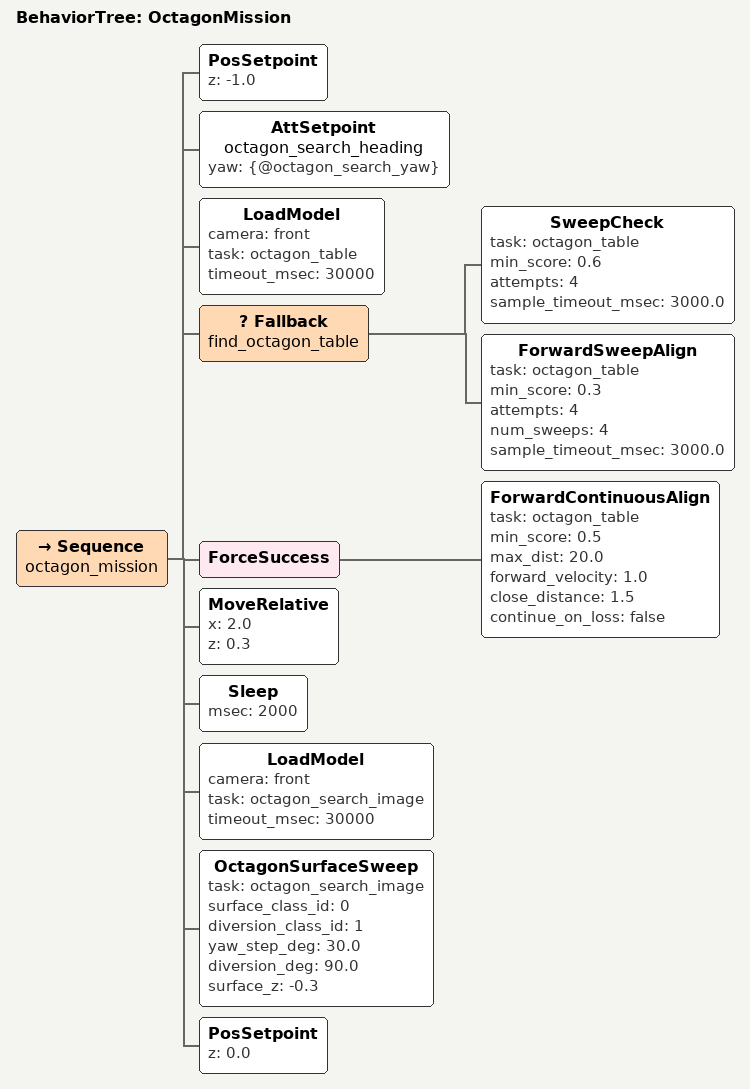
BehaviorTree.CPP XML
<?xml version="1.0" encoding="UTF-8"?>
<root BTCPP_format="4" main_tree_to_execute="OctagonMission">
  <BehaviorTree ID="OctagonMission">
    <Sequence name="octagon_mission">
      <PosSetpoint z="-1.0"/>
      <AttSetpoint name="octagon_search_heading" yaw="{@octagon_search_yaw}"/>
      <LoadModel camera="front" task="octagon_table" timeout_msec="30000"/>
      <Fallback name="find_octagon_table">
        <SweepCheck task="octagon_table" min_score="0.6" attempts="4" sample_timeout_msec="3000.0"/>
        <ForwardSweepAlign task="octagon_table"
                           min_score="0.3"
                           attempts="4"
                           num_sweeps="4"
                           sample_timeout_msec="3000.0"/>
      </Fallback>
      <ForceSuccess>
        <ForwardContinuousAlign task="octagon_table"
                                min_score="0.5"
                                max_dist="20.0"
                                forward_velocity="1.0"
                                close_distance="1.5"
                                continue_on_loss="false"/>
      </ForceSuccess>
      <MoveRelative x="2.0" z="0.3"/>
      <Sleep msec="2000"/>
      <LoadModel camera="front" task="octagon_search_image" timeout_msec="30000"/>
      <OctagonSurfaceSweep task="octagon_search_image"
                           surface_class_id="0"
                           diversion_class_id="1"
                           yaw_step_deg="30.0"
                           diversion_deg="90.0"
                           surface_z="-0.3"/>
      <!-- Surface inside the octagon; ReturnHomeMission dives again. -->
      <PosSetpoint z="0.0"/>
    </Sequence>
  </BehaviorTree>
</root>
